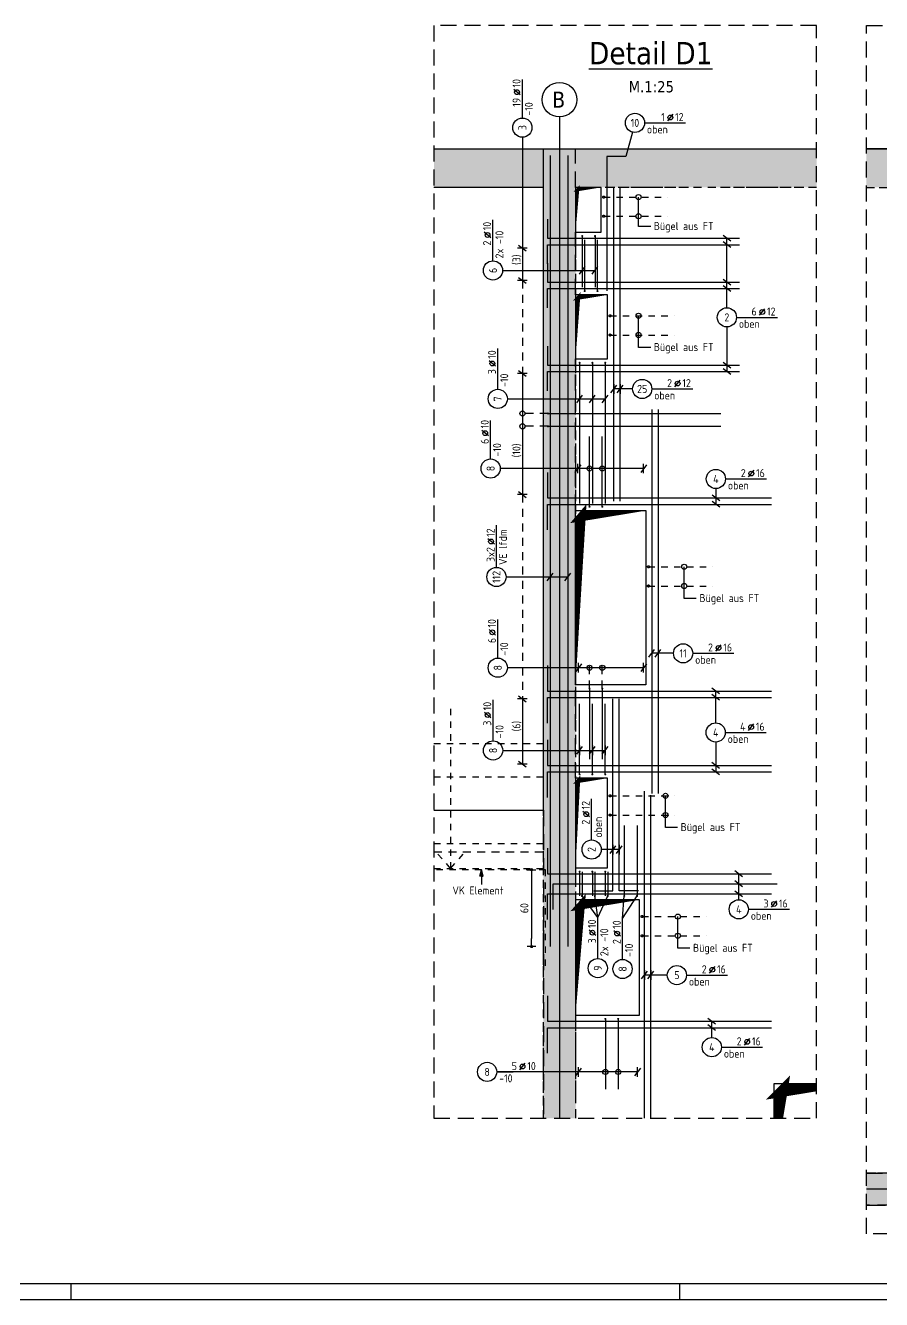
# Model space of a CAD drawing. Extents: x -10 to 76.2, y -7.1 to 49.1.
# Drawn here: x 30.24 to 43.6, y 0 to 19.9 of the extents above; entities that cross this region are included whole.
import ezdxf
from ezdxf.enums import TextEntityAlignment as Align

# ---------------------------------------------------------------- set-up
doc = ezdxf.new("R2010")
doc.units = 0
doc.header["$LTSCALE"] = 0.5
for name, pattern in [('AUSGEZOGEN', [1000.01, 1000, 0.01]), ('DASHED', [0.75, 0.5, -0.25]), ('DOT', [0.175, 0.05, -0.125]), ('HIDDEN', [0.375, 0.25, -0.125]), ('HIDDEN2', [0.187, 0.125, -0.062]), ('HIDDEN4', [0.12, 0.02, -0.1]), ('PUNKT', [0.175, 0.05, -0.125]), ('STRICHLINIE', [0.75, 0.5, -0.25]), ('VERDECKT', [0.375, 0.25, -0.125])]:
    doc.linetypes.add(name, pattern=pattern)
for name, color, linetype in [('1.UG', 7, 'Continuous'), ('ACHSEN', 7, 'Continuous'), ('AFU', 7, 'Continuous'), ('BETON', 7, 'Continuous'), ('DETAIL', 7, 'Continuous'), ('DRUEBER', 7, 'Continuous'), ('DS', 7, 'Continuous'), ('EG', 7, 'Continuous'), ('grau_mittel', 7, 'Continuous'), ('HILFE', 7, 'Continuous'), ('MASSE', 7, 'Continuous'), ('RAHMEN', 7, 'Continuous'), ('RND', 7, 'Continuous'), ('SCHATTEN', 7, 'Continuous'), ('SFP_Achsen', 7, 'Continuous'), ('TEXT', 7, 'Continuous'), ('VERDECKT', 7, 'Continuous'), ('VERDECKT2', 7, 'Continuous')]:
    doc.layers.add(name, color=color, linetype=linetype)
doc.styles.add('helv', font='tahoma.ttf')
doc.styles.add('txt', font='isocp.shx')
doc.linetypes.add('AFU_50K', pattern='A,0.15,["/",Standard,S=0.2,R=0,X=-0.01,Y=-0.1],0.07,["/",Standard,S=0.2,R=0,X=-0.01,Y=-0.1],0.15', length=0.37)
doc.dimstyles.new('DOT_I', dxfattribs={"dimscale": 0.5, "dimtxt": 0.25, "dimasz": 0.25, "dimexe": 0.1, "dimexo": 0.3, "dimgap": 0.1, "dimtad": 1, "dimdec": 3, "dimzin": 3, "dimtxsty": 'txt', "dimblk": 'DOT', "dimblk1": 'DOT', "dimblk2": 'DOT', "dimsah": 1, "dimcen": 0.1, "dimse1": 1, "dimse2": 1, "dimazin": 0, "dimtfac": 1, "dimtdec": 4, "dimtix": 1, "dimtmove": 2, "dimatfit": 3, "dimfxl": 0, "dimtvp": 1, "dimtolj": 1, "dimtzin": 0, "dimarcsym": 0})

# ---------------------------------------------------------------- blocks, each defined once
blk = doc.blocks.new('DINA0')
at = {"layer": 'RAHMEN', "color": 5}
blk.add_line((2, 0.5), (118.4, 0.5), dxfattribs=at)
at = {"layer": 'RAHMEN', "color": 7}
for p, q in [((61.9, 0), (61.9, 0.5)), ((80.9, 0.5), (80.9, 0))]:
    blk.add_line(p, q, dxfattribs=at)
at = {"layer": 'RAHMEN'}
blk.add_line((0, 0), (118.9, 0), dxfattribs=at)
blk = doc.blocks.new('RND_LEI')
at = {"layer": 'RND', "color": 7, "linetype": 'Continuous'}
blk.add_line((1.022, 0.066), (1.19, 0.27), dxfattribs=at)
for centre, radius in [((0, 0), 0.3), ((1.106, 0.168), 0.075)]:
    blk.add_circle(centre, radius, dxfattribs=at)
at = {"layer": 'RND', "color": 7, "linetype": 'Continuous', "style": 'txt'}
blk.add_attdef('POSL', text='', height=0.25, dxfattribs=at).set_placement((0, 0), align=Align.MIDDLE)
blk.add_attdef('ANZ', text='', height=0.25, dxfattribs=at).set_placement((0.931, 0.057), align=Align.RIGHT)
for tag, p in [('DUM', (1.253, 0.057)), ('ABSTD', (1.674, 0.057)), ('POSTXT', (0.374, -0.327))]:
    blk.add_attdef(tag, p, '', height=0.25, dxfattribs=at)
blk = doc.blocks.new('lei_gre')
at = {"layer": 'RND', "color": 7, "linetype": 'Continuous'}
for p, q in [((-0.09, -0.12), (0.09, 0.12)), ((0, 0.15), (0, -0.15))]:
    blk.add_line(p, q, dxfattribs=at)
blk = doc.blocks.new('Pfeillinie')
at = {"layer": 'TEXT', "linetype": 'Continuous'}
blk.add_hatch(color=7, dxfattribs=at).paths.add_polyline_path([(0, 0), (-0.8, 0.2), (-0.8, 0), (-0.8, -0.2)])
at = {"layer": 'TEXT', "color": 7, "linetype": 'Continuous'}
for p, q in [((-0.8, 0), (-0.8, 0.2)), ((-0.8, 0.2), (0, 0)), ((-0.8, 0), (-0.8, -0.2)), ((-0.8, -0.2), (0, 0))]:
    blk.add_line(p, q, dxfattribs=at)
blk = doc.blocks.new('DOT')
at = {"layer": 'MASSE', "color": 7, "linetype": 'Continuous'}
for p, q in [((0, 0), (-1, 0)), ((0, 0.54), (0, -0.54))]:
    blk.add_line(p, q, dxfattribs=at)
at = {"layer": 'MASSE', "color": 7, "linetype": 'Continuous', "const_width": 0.2}
blk.add_lwpolyline([(-0.1, 0, 1), (0.1, 0, 1)], format="xyb", close=True, dxfattribs=at)
blk = doc.blocks.new('*D173')
at = {"layer": 'Defpoints', "color": 0, "linetype": 'AUSGEZOGEN', "transparency": 16777216}
for p in [(38.139, 6.714), (38.139, 5.514), (38.139, 5.514)]:
    blk.add_point(p, dxfattribs=at)
at = {"layer": 'MASSE', "color": 0, "linetype": 'AUSGEZOGEN', "lineweight": -2, "transparency": 16777216}
blk.add_line((38.139, 6.589), (38.139, 5.639), dxfattribs=at)
at = {"layer": 'MASSE', "color": 0, "linetype": 'AUSGEZOGEN', "lineweight": -2, "transparency": 16777216, "xscale": 0.125, "yscale": 0.125, "zscale": 0.125}
for p, rotation in [((38.139, 6.714), 90), ((38.139, 5.514), 270)]:
    blk.add_blockref('DOT', p, dxfattribs=dict(at, rotation=rotation))
at = {"layer": 'MASSE', "color": 0, "linetype": 'AUSGEZOGEN', "transparency": 16777216, "insert": (38.026, 6.114), "char_height": 0.125, "attachment_point": 5, "rotation": 90, "style": 'txt'}
blk.add_mtext('\\A1;60', dxfattribs=at)

msp = doc.modelspace()

# ---------------------------------------------------------------- hatches: boundary and pattern name
at = {"layer": '1.UG', "linetype": 'DOT'}
h = msp.add_hatch(dxfattribs=at)
h.set_pattern_fill('DOTS', scale=0.05, style=0, double=1)
h.set_pattern_definition([(0, (40.31087, 6.88602), (0.0396875, 0.079375), [0, -0.079375])])
h.paths.add_polyline_path([(38.3249, 2.831), (38.8249, 2.831), (38.8249, 17.3741), (42.5901, 17.3741), (42.5901, 17.9741), (36.6144, 17.9741), (36.6144, 17.3741), (38.3249, 17.3741)])
at = {"layer": '1.UG', "linetype": 'AUSGEZOGEN'}
h = msp.add_hatch(dxfattribs=at)
h.set_pattern_fill('DOTS', scale=0.05, style=0, double=1)
h.set_pattern_definition([(0, (4.73376, -48.071865), (0.0396875, 0.079375), [0, -0.079375])])
h.paths.add_polyline_path([(43.3661, 17.9741), (43.3661, 17.3741), (46.7919, 17.3741), (46.7919, 1.9741), (46.4919, 1.9741), (46.4919, 1.4741), (47.2919, 1.4741), (47.2919, 17.3741), (49.3469, 17.3741), (49.3469, 17.9741)])
h.paths.add_polyline_path([(43.3661, 1.9741), (43.3661, 1.4741), (44.7219, 1.4741), (44.7219, 1.9741)])
at = {"layer": 'grau_mittel'}
msp.add_hatch(color=61, dxfattribs=at).paths.add_polyline_path([(38.3249, 2.831), (38.8249, 2.831), (38.8249, 17.3741), (42.5901, 17.3741), (42.5901, 17.9741), (36.6144, 17.9741), (36.6144, 17.3741), (38.3249, 17.3741)])
h = msp.add_hatch(color=61, dxfattribs=at)
h.paths.add_polyline_path([(43.3661, 17.9741), (43.3661, 17.3741), (46.7919, 17.3741), (46.7919, 1.9741), (44.5419, 1.9741), (44.5419, 1.4741), (47.2919, 1.4741), (47.2919, 17.3741), (49.3469, 17.3741), (49.3469, 17.9741)])
h.paths.add_polyline_path([(49.3469, 1.4741), (49.3469, 1.9741), (47.2919, 1.9741), (47.2919, 1.4741)])
h.paths.add_polyline_path([(43.3661, 1.9741), (43.3661, 1.4741), (44.5419, 1.4741), (44.5419, 1.9741)], flags=17)

# ---------------------------------------------------------------- linework, layer by layer
at = {"layer": 'ACHSEN', "color": 140, "linetype": 'AUSGEZOGEN'}
for p, q in [((38.5749, 18.4741), (38.5749, 2.831)), ((49.3469, 17.9741), (43.3661, 17.9741)), ((49.3469, 1.7241), (43.3661, 1.7241))]:
    msp.add_line(p, q, dxfattribs=at)
at = {"layer": 'AFU', "color": 8, "linetype": 'AFU_50K'}
msp.add_line((38.3249, 17.3741), (38.3249, 17.9741), dxfattribs=at)
at = {"layer": 'BETON', "color": 6, "linetype": 'AUSGEZOGEN'}
for p, q in [((36.6144, 17.9741), (42.5901, 17.9741)), ((43.3661, 17.9741), (49.3469, 17.9741)), ((38.3249, 17.3741), (36.6144, 17.3741)), ((38.3249, 7.6441), (38.3249, 17.3741)), ((36.6144, 7.6441), (38.3249, 7.6441))]:
    msp.add_line(p, q, dxfattribs=at)
for points in [[(38.8249, 16.6741), (39.2249, 16.6741), (39.2249, 17.3741), (38.8249, 17.3741)], [(39.3249, 15.6941), (38.8249, 15.6941), (38.8249, 14.6941), (39.3249, 14.6941)], [(39.9249, 9.6041), (38.8249, 9.6041), (38.8249, 12.3241), (39.9249, 12.3241)], [(39.3249, 8.1441), (38.8249, 8.1441), (38.8249, 6.7441), (39.3249, 6.7441)], [(39.8249, 6.2441), (38.8249, 6.2441), (38.8249, 4.4441), (39.8249, 4.4441)]]:
    msp.add_lwpolyline(points, close=True, dxfattribs=at)
msp.add_lwpolyline([(41.9249, 2.831), (41.9249, 3.3741), (42.5901, 3.3741)], dxfattribs=at)
at = {"layer": 'DETAIL', "color": 102, "linetype": 'STRICHLINIE'}
for points in [[(36.6144, 19.9036), (36.6144, 2.831), (42.5901, 2.831), (42.5901, 19.9036)], [(49.3469, 19.9036), (49.3469, 1.0281), (43.3661, 1.0281), (43.3661, 19.9036)]]:
    msp.add_lwpolyline(points, close=True, dxfattribs=at)
at = {"layer": 'DRUEBER', "color": 102, "linetype": 'HIDDEN2'}
for p, q in [((36.8749, 9.2301), (36.8749, 6.7341)), ((36.8749, 6.7341), (36.6553, 6.9834)), ((36.8749, 6.7341), (37.0945, 6.9834))]:
    msp.add_line(p, q, dxfattribs=at)
at = {"layer": 'DRUEBER', "color": 171, "linetype": 'HIDDEN4'}
for p, q in [((36.6144, 8.6841), (38.3249, 8.6841)), ((36.6144, 8.1641), (38.3249, 8.1641))]:
    msp.add_line(p, q, dxfattribs=at)
at = {"layer": 'DRUEBER', "color": 7, "linetype": 'PUNKT'}
for p, q in [((36.6144, 7.1241), (38.3249, 7.1241)), ((36.6144, 6.7341), (38.3249, 6.7341))]:
    msp.add_line(p, q, dxfattribs=at)
at = {"layer": 'DS', "color": 1, "linetype": 'DASHED'}
for p, q in [((38.8249, 17.3741), (38.8249, 17.9741)), ((38.8249, 15.6941), (38.8249, 16.6741)), ((38.8249, 12.3241), (38.8249, 14.6941)), ((38.8249, 8.1441), (38.8249, 9.6041)), ((38.3249, 7.6441), (38.3249, 2.831)), ((38.8249, 6.7441), (38.8249, 6.2441)), ((38.8249, 4.4441), (38.8249, 2.831)), ((43.3661, 1.9741), (46.7919, 1.9741)), ((43.3661, 1.4741), (47.2919, 1.4741))]:
    msp.add_line(p, q, dxfattribs=at)
at = {"layer": 'EG', "color": 7, "linetype": 'PUNKT', "lineweight": -2}
for points in [[(36.6144, 17.9741), (42.5901, 17.9741)], [(49.3469, 17.9741), (43.3661, 17.9741)], [(38.3249, 2.831), (38.3249, 17.3741), (36.6144, 17.3741)], [(42.5901, 17.3741), (38.8249, 17.3741), (38.8249, 2.831)], [(43.3661, 17.3741), (46.7919, 17.3741), (46.7919, 1.9741), (46.4919, 1.9741), (46.4919, 1.4741), (47.2919, 1.4741), (47.2919, 17.3741), (49.3469, 17.3741)], [(43.3661, 1.4741), (44.7219, 1.4741), (44.7219, 1.9741), (43.3661, 1.9741)]]:
    msp.add_lwpolyline(points, dxfattribs=at)
at = {"layer": 'HILFE', "color": 102, "linetype": 'AUSGEZOGEN'}
for p, q in [((39.8105, 16.7628), (39.8105, 17.2229)), ((39.9988, 16.7628), (39.8105, 16.7628)), ((39.8105, 14.8719), (39.8105, 15.368)), ((39.9988, 14.8719), (39.8105, 14.8719)), ((40.5231, 10.9508), (40.5231, 11.4469)), ((40.7114, 10.9508), (40.5231, 10.9508)), ((40.2297, 7.3728), (40.2297, 7.8689)), ((40.418, 7.3728), (40.2297, 7.3728)), ((40.4231, 5.4866), (40.4231, 5.9827)), ((40.6114, 5.4866), (40.4231, 5.4866))]:
    msp.add_line(p, q, dxfattribs=at)
at = {"layer": 'HILFE', "color": 171, "linetype": 'HIDDEN2'}
for p, q in [((38.3549, 6.7141), (36.6144, 6.7141)), ((38.3549, 5.2141), (38.3549, 6.7141))]:
    msp.add_line(p, q, dxfattribs=at)
at = {"layer": 'RND', "color": 7, "linetype": 'AUSGEZOGEN'}
for p, q in [((37.9952, 18.4581), (37.9952, 19.0614)), ((39.9031, 18.3816), (40.5431, 18.3816)), ((37.9952, 18.1581), (37.9952, 16.4264)), ((37.5356, 16.2272), (37.5356, 16.8672)), ((37.9952, 16.4264), (37.9952, 15.9215)), ((41.3384, 15.3438), (41.9784, 15.3438)), ((37.6107, 14.2197), (37.6107, 14.8597)), ((37.9952, 14.4676), (37.9952, 12.5759)), ((40.0164, 14.2255), (40.6564, 14.2255)), ((37.4994, 13.1322), (37.4994, 13.7331)), ((38.8618, 12.9822), (37.6494, 12.9822)), ((39.8876, 12.9822), (38.8618, 12.9822)), ((41.1672, 12.8193), (41.8072, 12.8193)), ((37.5903, 11.4385), (37.5903, 12.0985)), ((37.6107, 10.0204), (37.6107, 10.6212)), ((40.6553, 10.0954), (41.2953, 10.0954)), ((38.8723, 9.8704), (37.7607, 9.8704)), ((39.8876, 9.8704), (38.8723, 9.8704)), ((37.5376, 8.728), (37.5376, 9.368)), ((37.9952, 9.3846), (37.9952, 8.3661)), ((41.164, 8.8587), (41.804, 8.8587)), ((39.0764, 7.1794), (39.0764, 7.8194)), ((41.5243, 6.0958), (42.1643, 6.0958)), ((39.1727, 5.3275), (39.1727, 5.9675)), ((39.5599, 5.3141), (39.5599, 5.9541)), ((40.5579, 5.0678), (41.1979, 5.0678)), ((41.1032, 3.9423), (41.7432, 3.9423)), ((38.8692, 3.5562), (37.595, 3.5562)), ((37.595, 3.5562), (37.8501, 3.5562)), ((39.7922, 3.5562), (38.8692, 3.5562))]:
    msp.add_line(p, q, dxfattribs=at)
at = {"layer": 'RND', "color": 102, "linetype": 'AUSGEZOGEN'}
for p, q in [((39.7141, 18.2368), (39.6116, 17.8571)), ((41.1884, 15.4938), (41.1884, 16.579)), ((37.6856, 16.0772), (39.1296, 16.0772)), ((41.1884, 15.1938), (41.1884, 14.4961)), ((39.7164, 14.2255), (39.4228, 14.2255)), ((37.7607, 14.0697), (39.2884, 14.0697)), ((41.0172, 12.6693), (41.0172, 12.4221)), ((37.7403, 11.2885), (38.7053, 11.2885)), ((40.3553, 10.0954), (40.0144, 10.0954)), ((41.014, 9.0087), (41.014, 9.5061)), ((37.6876, 8.578), (39.2884, 8.578)), ((41.014, 8.7087), (41.014, 8.2421)), ((39.5089, 7.0294), (39.2264, 7.0294)), ((41.3743, 6.2458), (41.3743, 6.65)), ((39.1727, 5.9675), (38.927, 6.3041)), ((39.1727, 5.9675), (39.127, 6.3041)), ((39.1727, 5.9675), (39.327, 6.3041)), ((39.5599, 5.9541), (39.7858, 6.3041)), ((39.5599, 5.9541), (39.5858, 6.3041)), ((40.2579, 5.0678), (39.9016, 5.0678)), ((40.9532, 4.0923), (40.9532, 4.3461))]:
    msp.add_line(p, q, dxfattribs=at)
at = {"layer": 'RND', "color": 102, "linetype": 'HIDDEN2'}
for p, q in [((39.2649, 17.2229), (40.2649, 17.2229)), ((39.2649, 16.9229), (40.2649, 16.9229)), ((39.3649, 15.368), (40.3649, 15.368)), ((39.3649, 15.068), (40.3649, 15.068)), ((39.9649, 11.4469), (40.9649, 11.4469)), ((39.9649, 11.1469), (40.9649, 11.1469)), ((39.3649, 7.8689), (40.3649, 7.8689)), ((39.3649, 7.5689), (40.3649, 7.5689)), ((39.8649, 5.9827), (40.8649, 5.9827)), ((39.8649, 5.6827), (40.8649, 5.6827))]:
    msp.add_line(p, q, dxfattribs=at)
at = {"layer": 'RND', "color": 7, "linetype": 'VERDECKT'}
for p, q in [((37.9952, 15.9215), (37.9952, 14.4676)), ((37.9952, 12.5759), (37.9952, 9.3846))]:
    msp.add_line(p, q, dxfattribs=at)
at = {"layer": 'RND', "color": 102, "linetype": 'VERDECKT'}
for p, q in [((38.3949, 13.8417), (37.9452, 13.8417)), ((38.3949, 13.6417), (37.9452, 13.6417)), ((39.0433, 9.5441), (39.0433, 9.9204)), ((39.2433, 9.5441), (39.2433, 9.9204))]:
    msp.add_line(p, q, dxfattribs=at)
at = {"layer": 'RND', "color": 1, "linetype": 'AUSGEZOGEN'}
for points in [[(38.4295, 17.8741), (38.4295, 5.5141)], [(38.7053, 17.8741), (38.7053, 5.5141)], [(39.6116, 17.8571), (39.3116, 17.8571), (39.3116, 15.7571)], [(39.4228, 12.4741), (39.4228, 17.3741)], [(39.5228, 12.4741), (39.5228, 17.3741)], [(38.3851, 16.879), (38.3851, 16.579), (41.3851, 16.579)], [(38.9296, 16.6141), (38.9296, 15.8141)], [(38.9682, 15.7541), (38.9682, 16.5541)], [(39.1296, 16.6141), (39.1296, 15.8141)], [(39.1682, 15.7541), (39.1682, 16.5541)], [(38.3851, 16.179), (38.3851, 16.479), (41.3851, 16.479)], [(38.3851, 16.1921), (38.3851, 15.8921), (41.3851, 15.8921)], [(38.3851, 15.4921), (38.3851, 15.7921), (41.3851, 15.7921)], [(38.3851, 14.8961), (38.3851, 14.5961), (41.3851, 14.5961)], [(38.8884, 14.6341), (38.8884, 12.4341)], [(39.0884, 14.6341), (39.0884, 12.4341)], [(39.2884, 14.6341), (39.2884, 12.4341)], [(38.3851, 14.1961), (38.3851, 14.4961), (41.3851, 14.4961)], [(38.3949, 13.8417), (41.0949, 13.8417)], [(40.0144, 13.9041), (40.0144, 7.9041)], [(40.1144, 13.9041), (40.1144, 7.9041)], [(38.3949, 13.6417), (41.0949, 13.6417)], [(39.0433, 12.3841), (39.0433, 13.4841)], [(39.2433, 12.3841), (39.2433, 13.4841)], [(38.3851, 12.9221), (38.3851, 12.5221), (41.8851, 12.5221)], [(38.3851, 12.0221), (38.3851, 12.4221), (41.8851, 12.4221)], [(38.3851, 9.9061), (38.3851, 9.5061), (41.8851, 9.5061)], [(38.3851, 9.0061), (38.3851, 9.4061), (41.8851, 9.4061)], [(39.0433, 9.5441), (39.0433, 8.4441)], [(39.1089, 6.3866), (39.4089, 6.3866), (39.4089, 9.3866)], [(39.2433, 9.5441), (39.2433, 8.4441)], [(39.8089, 6.3866), (39.5089, 6.3866), (39.5089, 9.3866)], [(38.8884, 8.2041), (38.8884, 9.3041)], [(39.0884, 8.2041), (39.0884, 9.3041)], [(39.2884, 8.2041), (39.2884, 9.3041)], [(38.3851, 8.7421), (38.3851, 8.3421), (41.8851, 8.3421)], [(38.3851, 7.8421), (38.3851, 8.2421), (41.8851, 8.2421)], [(39.9016, 2.831), (39.9016, 7.9441)], [(40.0016, 2.831), (40.0016, 7.8795)], [(39.5858, 7.4041), (39.5858, 6.3041)], [(39.7858, 7.4041), (39.7858, 6.3041)], [(38.3851, 7.05), (38.3851, 6.65), (41.8851, 6.65)], [(38.8884, 6.6841), (38.8884, 6.3041)], [(38.927, 6.6841), (38.927, 6.3041)], [(39.0884, 6.6841), (39.0884, 6.3041)], [(39.127, 6.6841), (39.127, 6.3041)], [(39.2884, 6.6841), (39.2884, 6.3041)], [(39.327, 6.6841), (39.327, 6.3041)], [(38.4755, 6.0941), (38.4755, 6.4941), (41.9755, 6.4941)], [(38.3851, 5.9353), (38.3851, 6.3353), (41.8851, 6.3353)], [(38.3851, 4.7461), (38.3851, 4.3461), (41.8851, 4.3461)], [(39.2908, 4.3841), (39.2908, 3.2841)], [(39.4908, 4.3841), (39.4908, 3.2841)], [(38.3851, 3.8461), (38.3851, 4.2461), (41.8851, 4.2461)]]:
    msp.add_lwpolyline(points, dxfattribs=at)
at = {"layer": 'RND', "color": 7, "linetype": 'AUSGEZOGEN', "const_width": 0.016}
for points in [[(38.9376, 16.6141, -1), (38.9216, 16.6141, -1)], [(39.1376, 16.6141, -1), (39.1216, 16.6141, -1)], [(38.9762, 15.7541, -1), (38.9602, 15.7541, -1)], [(39.1762, 15.7541, -1), (39.1602, 15.7541, -1)], [(38.8964, 14.6341, -1), (38.8804, 14.6341, -1)], [(39.0964, 14.6341, -1), (39.0804, 14.6341, -1)], [(39.2964, 14.6341, -1), (39.2804, 14.6341, -1)], [(38.4029, 13.8417, -1), (38.3869, 13.8417, -1)], [(38.4029, 13.6417, -1), (38.3869, 13.6417, -1)], [(39.0513, 12.3841, -1), (39.0353, 12.3841, -1)], [(39.2513, 12.3841, -1), (39.2353, 12.3841, -1)], [(39.0513, 9.5441, -1), (39.0353, 9.5441, -1)], [(39.2513, 9.5441, -1), (39.2353, 9.5441, -1)], [(38.8964, 8.2041, -1), (38.8804, 8.2041, -1)], [(39.0964, 8.2041, -1), (39.0804, 8.2041, -1)], [(39.2964, 8.2041, -1), (39.2804, 8.2041, -1)], [(38.8964, 6.6841, -1), (38.8804, 6.6841, -1)], [(39.0964, 6.6841, -1), (39.0804, 6.6841, -1)], [(39.2964, 6.6841, -1), (39.2804, 6.6841, -1)], [(38.935, 6.3041, -1), (38.919, 6.3041, -1)], [(39.135, 6.3041, -1), (39.119, 6.3041, -1)], [(39.335, 6.3041, -1), (39.319, 6.3041, -1)], [(39.5938, 6.3041, -1), (39.5778, 6.3041, -1)], [(39.7938, 6.3041, -1), (39.7778, 6.3041, -1)], [(39.2988, 4.3841, -1), (39.2828, 4.3841, -1)], [(39.4988, 4.3841, -1), (39.4828, 4.3841, -1)]]:
    msp.add_lwpolyline(points, format="xyb", close=True, dxfattribs=at)
at = {"layer": 'RND', "color": 102, "linetype": 'AUSGEZOGEN'}
msp.add_lwpolyline([(37.3563, 6.7141), (37.3563, 6.4841)], dxfattribs=at)
at = {"layer": 'RND', "color": 102, "linetype": 'HIDDEN2'}
for centre in [(39.2649, 17.2229), (39.2649, 16.9229), (39.3649, 15.368), (39.3649, 15.068), (39.9649, 11.4469), (39.9649, 11.1469), (39.3649, 7.8689), (39.3649, 7.5689), (39.8649, 5.9827), (39.8649, 5.6827)]:
    msp.add_circle(centre, 0.016, dxfattribs=at)
at = {"layer": 'RND', "color": 7, "linetype": 'AUSGEZOGEN'}
for centre in [(39.8105, 17.2229), (39.8105, 16.9229), (39.8105, 15.368), (39.8105, 15.068), (37.9952, 13.8417), (37.9952, 13.6417), (39.0433, 12.9822), (39.2433, 12.9822), (40.5231, 11.4469), (40.5231, 11.1469), (39.0433, 9.8704), (39.2433, 9.8704), (40.2297, 7.8689), (40.2297, 7.5689), (40.4231, 5.9827), (40.4231, 5.6827), (39.2908, 3.5562), (39.4908, 3.5562)]:
    msp.add_circle(centre, 0.04, dxfattribs=at)
at = {"layer": 'SCHATTEN', "color": 1, "linetype": 'AUSGEZOGEN'}
for points in [[(38.8249, 16.6741, 0, 0.0614, 0), (38.8555, 17.3728, 0, 0, 0), (38.8275, 17.3416, 0.0652, 0, 0), (39.2249, 17.3741, 0, 0, 0)], [(38.8249, 14.6941, 0, 0.0759, 0), (38.8628, 15.6927, 0, 0, 0), (38.8282, 15.6535, 0.0815, 0, 0), (39.3249, 15.6941, 0, 0, 0)], [(38.8249, 9.6041, 0, 0.1648, 0), (38.9072, 12.3216, 0, 0, 0), (38.8322, 12.2347, 0.1794, 0, 0), (39.9249, 12.3241, 0, 0, 0)], [(38.8249, 6.7441, 0, 0.0744, 0), (38.8621, 8.1431, 0, 0, 0), (38.8282, 8.1035, 0.0815, 0, 0), (39.3249, 8.1441, 0, 0, 0)], [(38.8249, 4.4441, 0, 0.1531, 0), (38.9013, 6.2409, 0, 0, 0), (38.8315, 6.1628, 0.1631, 0, 0), (39.8249, 6.2441, 0, 0, 0)], [(41.995, 2.831, 0.1407, 0.2283, 0), (42.0387, 3.3648, 0, 0, 0), (41.9342, 3.2603, 0.2283, 0.1206, 0), (42.5901, 3.314, 0, 0, 0)]]:
    msp.add_lwpolyline(points, format="xyseb", dxfattribs=at)
at = {"layer": 'SFP_Achsen', "color": 7, "linetype": 'AUSGEZOGEN'}
msp.add_circle((38.5749, 18.7446), 0.2705, dxfattribs=at)
at = {"layer": 'VERDECKT', "color": 7, "linetype": 'VERDECKT', "lineweight": -2}
for p, q in [((36.6144, 17.9741), (42.5901, 17.9741)), ((49.3469, 17.9741), (43.3661, 17.9741)), ((38.3249, 17.3741), (36.6144, 17.3741)), ((38.3249, 2.831), (38.3249, 17.3741)), ((38.8249, 17.3741), (38.8249, 2.831)), ((42.5901, 17.3741), (38.8249, 17.3741)), ((43.3661, 17.3741), (46.7919, 17.3741))]:
    msp.add_line(p, q, dxfattribs=at)
at = {"layer": 'VERDECKT', "color": 7, "linetype": 'HIDDEN'}
msp.add_line((36.6144, 6.9941), (38.3249, 6.9941), dxfattribs=at)
at = {"layer": 'VERDECKT2', "color": 7, "linetype": 'STRICHLINIE'}
for p, q in [((44.5419, 1.9741), (43.3661, 1.9741)), ((44.5419, 1.4741), (43.3661, 1.4741))]:
    msp.add_line(p, q, dxfattribs=at)

# ---------------------------------------------------------------- block references
at = {"xscale": 0.5, "yscale": 0.5, "zscale": 0.5}
msp.add_blockref('DINA0', (0, 0), dxfattribs=at)
at = {"layer": 'RND', "color": 7, "linetype": 'AUSGEZOGEN', "xscale": 0.5, "yscale": 0.5, "zscale": 0.5, "rotation": 90}
for p, values in [((37.9952, 18.3081), {'POSL': '3', 'DUM': '10', 'ANZ': '19', 'POSTXT': '-10'}), ((37.5356, 16.0772), {'POSL': '6', 'DUM': '10', 'ANZ': '2', 'POSTXT': '2x -10'}), ((37.6107, 14.0697), {'POSL': '7', 'DUM': '10', 'ANZ': '3', 'POSTXT': '-10'}), ((37.4994, 12.9822), {'POSL': '8', 'DUM': '10', 'ANZ': '6', 'POSTXT': '-10'}), ((37.5903, 11.2885), {'POSL': '112', 'DUM': '12', 'ANZ': '3x2', 'POSTXT': 'VE lfdm'}), ((37.6107, 9.8704), {'POSL': '8', 'DUM': '10', 'ANZ': '6', 'POSTXT': '-10'}), ((37.5376, 8.578), {'POSL': '8', 'DUM': '10', 'ANZ': '3', 'POSTXT': '-10'}), ((39.0764, 7.0294), {'POSL': '2', 'DUM': '12', 'ANZ': '2', 'POSTXT': 'oben'}), ((39.1727, 5.1775), {'POSL': '9', 'DUM': '10', 'ANZ': '3', 'POSTXT': '2x -10'}), ((39.5599, 5.1641), {'POSL': '8', 'DUM': '10', 'ANZ': '2', 'POSTXT': '-10 '})]:
    msp.add_blockref('RND_LEI', p, dxfattribs=at).add_auto_attribs(values)
at = {"layer": 'RND', "color": 7, "linetype": 'AUSGEZOGEN', "xscale": 0.5, "yscale": 0.5, "zscale": 0.5}
for p, values in [((39.7531, 18.3816), {'POSL': '10', 'DUM': '12', 'ANZ': '1', 'POSTXT': 'oben'}), ((41.1884, 15.3438), {'POSL': '2', 'DUM': '12', 'ANZ': '6', 'POSTXT': 'oben'}), ((39.8664, 14.2255), {'POSL': '25', 'DUM': '12', 'ANZ': '2', 'POSTXT': 'oben'}), ((41.0172, 12.8193), {'POSL': '4', 'DUM': '16', 'ANZ': '2', 'POSTXT': 'oben'}), ((40.5053, 10.0954), {'POSL': '11', 'DUM': '16', 'ANZ': '2', 'POSTXT': 'oben'}), ((41.014, 8.8587), {'POSL': '4', 'DUM': '16', 'ANZ': '4', 'POSTXT': 'oben'}), ((41.3743, 6.0958), {'POSL': '4', 'DUM': '16', 'ANZ': '3', 'POSTXT': 'oben'}), ((40.4079, 5.0678), {'POSL': '5', 'DUM': '16', 'ANZ': '2', 'POSTXT': 'oben'}), ((40.9532, 3.9423), {'POSL': '4', 'DUM': '16', 'ANZ': '2', 'POSTXT': 'oben'}), ((37.445, 3.5562), {'POSL': '8', 'DUM': '10', 'ANZ': '5', 'POSTXT': '-10'})]:
    msp.add_blockref('RND_LEI', p, dxfattribs=at).add_auto_attribs(values)
for p, rotation in [((41.1884, 16.579), 90), ((41.1884, 16.479), 90), ((37.9952, 16.4264), 270), ((37.9952, 15.9215), 270), ((41.1884, 15.8921), 90), ((41.1884, 15.7921), 90), ((41.1884, 14.5961), 90), ((41.1884, 14.4961), 90), ((37.9952, 14.4676), 270), ((38.8618, 12.9822), 180), ((39.8876, 12.9822), 180), ((37.9952, 12.5759), 270), ((41.0172, 12.5221), 90), ((41.0172, 12.4221), 90), ((38.8723, 9.8704), 180), ((39.8876, 9.8704), 180), ((37.9952, 9.3846), 270), ((41.014, 9.5061), 90), ((41.014, 9.4061), 90), ((37.9952, 8.3661), 270), ((41.014, 8.3421), 90), ((41.014, 8.2421), 90), ((41.3743, 6.65), 90), ((41.3743, 6.4941), 90), ((41.3743, 6.3353), 90), ((40.9532, 4.3461), 90), ((40.9532, 4.2461), 90), ((38.8692, 3.5562), 180), ((39.7922, 3.5562), 180)]:
    msp.add_blockref('lei_gre', p, dxfattribs=dict(at, rotation=rotation))
for p in [(38.9296, 16.0772), (39.1296, 16.0772), (38.8884, 14.0697), (39.0884, 14.0697), (39.2884, 14.0697), (39.4228, 14.2255), (39.5228, 14.2255), (38.4295, 11.2885), (38.7053, 11.2885), (40.0144, 10.0954), (40.1144, 10.0954), (38.8884, 8.578), (39.0884, 8.578), (39.2884, 8.578), (39.4089, 7.0294), (39.5089, 7.0294), (39.9016, 5.0678), (40.0016, 5.0678)]:
    msp.add_blockref('lei_gre', p, dxfattribs=at)
at = {"layer": 'RND', "color": 102, "linetype": 'AUSGEZOGEN', "xscale": 0.125, "yscale": 0.125, "zscale": 0.125, "rotation": 90}
msp.add_blockref('Pfeillinie', (37.3563, 6.7141), dxfattribs=at)

# ---------------------------------------------------------------- texts
at = {"layer": 'RND', "color": 7, "linetype": 'AUSGEZOGEN', "style": 'txt'}
for s, p in [('(3)', (37.9027, 16.2445)), ('(10)', (37.9027, 13.2648)), ('(6)', (37.9027, 8.9578))]:
    msp.add_text(s, height=0.125, rotation=90, dxfattribs=at).set_placement(p, align=Align.MIDDLE)
at = {"layer": 'SFP_Achsen', "color": 6, "linetype": 'AUSGEZOGEN', "style": 'helv'}
msp.add_text('B', height=0.25, dxfattribs=at).set_placement((38.4608, 18.6202))
at = {"layer": 'TEXT', "color": 5, "linetype": 'AUSGEZOGEN', "style": 'helv'}
msp.add_text('%%UDetail D1', height=0.35, dxfattribs=at).set_placement((39.035, 19.2965))
at = {"layer": 'TEXT', "color": 1, "linetype": 'AUSGEZOGEN', "style": 'helv'}
msp.add_text('M.1:25', height=0.175, dxfattribs=at).set_placement((39.655, 18.859))
at = {"layer": 'TEXT', "color": 7, "linetype": 'AUSGEZOGEN', "style": 'txt'}
for p in [(40.0475, 16.7081), (40.0475, 14.8173), (40.7601, 10.8961), (40.4668, 7.3182), (40.6601, 5.432)]:
    msp.add_text('Bügel aus FT', height=0.125, dxfattribs=at).set_placement(p)
at = {"layer": 'TEXT', "color": 7, "linetype": 'HIDDEN2', "style": 'txt'}
msp.add_text('VK Element', height=0.125, dxfattribs=at).set_placement((36.903, 6.3285))

# ---------------------------------------------------------------- dimensions: what is measured, and where the dimension line sits
at = {"layer": 'MASSE', "color": 7, "linetype": 'AUSGEZOGEN'}
dim = msp.add_linear_dim(base=(38.1386, 5.5141), p1=(38.1386, 6.7141), p2=(38.1386, 5.5141), angle=90, dimstyle='DOT_I', override={"dimdec": 0, "dimlfac": 50}, dxfattribs=at)
dim.commit()
dim.dimension.update_dxf_attribs({"geometry": '*D173', "text_midpoint": (38.0261, 6.1141)})

doc.saveas('drawing.dxf')
